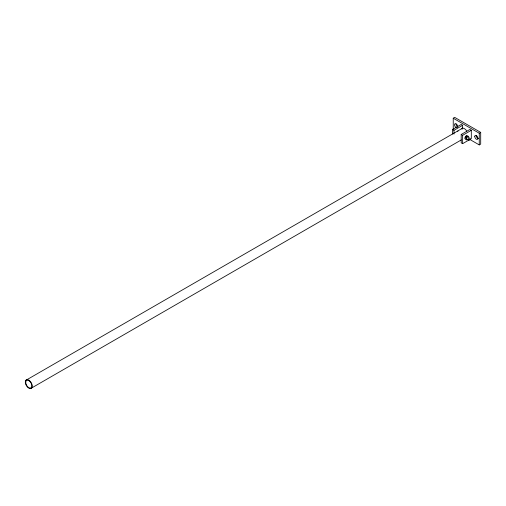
<?xml version="1.0" encoding="UTF-8"?>
<svg xmlns="http://www.w3.org/2000/svg" width="506" height="506" viewBox="0 0 506 506"><rect width="100%" height="100%" fill="white"/><g stroke="black" fill="none" stroke-linecap="round" stroke-linejoin="round"><path stroke-width="0.76" d="M453.243 129.112L453.243 118.214L454.692 117.379L480.7 132.395L480.7 144.077L479.258 144.906L469.669 139.378M452.522 134.027L452.522 129.473L461.194 124.47L462.636 125.305L462.636 129.093M452.522 129.473L453.964 130.308L462.636 125.305M25.768 380.367L462.629 128.144M461.194 134.482L469.865 129.473L471.307 130.308L471.307 138.65L462.636 143.66L461.194 142.825L461.194 134.482L462.636 135.317L471.307 130.308M30.537 388.621A4.933 2.846 60 0 0 30.537 381.644A4.933 2.846 60 0 0 25.3 382.112A4.933 2.846 60 0 0 30.537 388.621L461.327 139.903M467.582 139.384L466.583 139.96L465.83 138.891L466.583 136.955L468.082 136.089L468.834 137.158M453.243 118.214L479.258 133.23L480.7 132.395M467.753 136.531L467 135.463L465.501 136.329L464.748 138.264L465.501 139.333M479.258 133.23L479.258 144.906M462.636 135.317L462.636 143.66M453.964 130.308L453.964 134.103M461.352 128.885A4.933 2.846 60 0 1 466.842 131.218M456.134 127.556A2.245 1.297 60 0 1 454.571 124.495A2.245 1.297 60 0 1 456.678 124.312A2.245 1.297 60 0 1 457.513 127.43M457.582 126.721A2.245 1.297 60 0 1 455.988 123.97M478.606 138.612A2.245 1.297 60 0 1 476.222 135.646M465.375 137.322A1.429 0.829 -60 0 1 465.741 136.683M466.247 136.234A1.429 0.829 -60 0 1 466.753 136.095M457.582 131.225A1.429 0.829 -60 0 1 458.088 131.092M465.501 137.335A1.227 0.708 -60 0 1 465.817 136.784M466.247 136.399A1.227 0.708 -60 0 1 466.684 136.285M467.335 139.03A1.227 0.708 -60 0 1 466.469 138.524A1.227 0.708 -60 0 1 467.335 137.025A1.227 0.708 -60 0 1 468.202 137.524M25.736 382.359A4.32 2.498 60 0 0 30.316 388.064A4.32 2.498 60 0 0 30.316 381.954A4.32 2.498 60 0 0 25.736 382.359M474.773 136.481A2.245 1.297 60 0 0 477.158 139.447A2.245 1.297 60 0 0 477.158 136.272A2.245 1.297 60 0 0 474.773 136.481M469.138 140.067A1.227 0.708 -60 0 0 469.891 138.132A1.227 0.708 -60 0 0 468.392 139.005A1.227 0.708 -60 0 0 469.138 140.067"/></g></svg>
